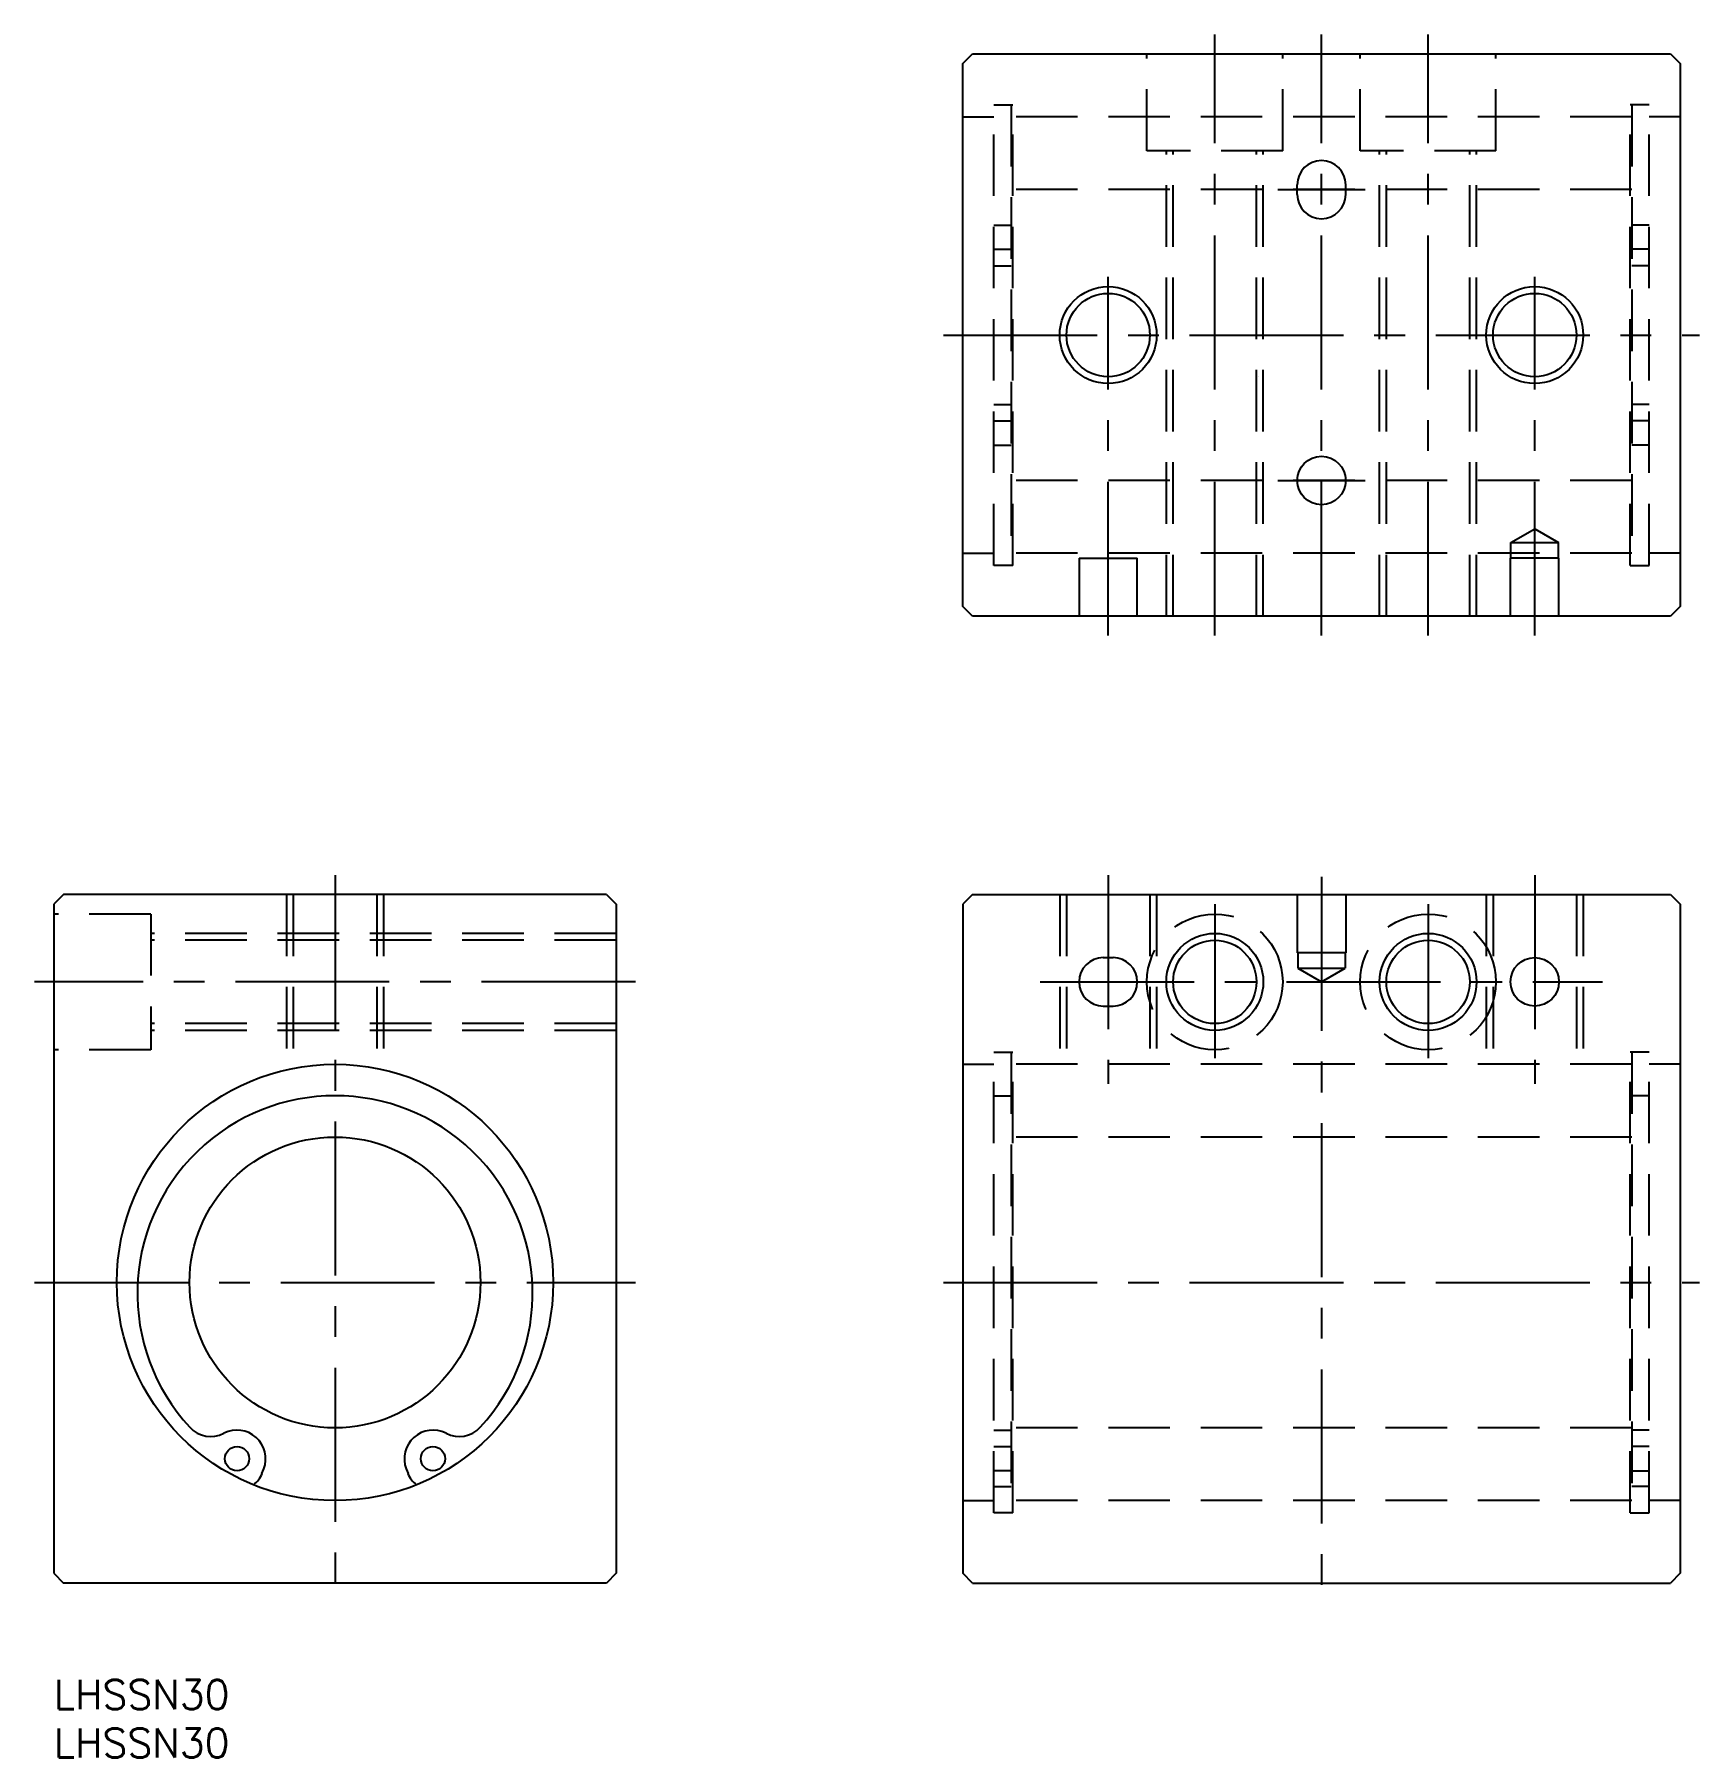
# Model space of a CAD drawing. Extents: x -2 to 170, y -8 to 170.
import ezdxf

# ---------------------------------------------------------------- set-up
doc = ezdxf.new("R2010")
doc.units = 0
doc.header["$LTSCALE"] = 0.5
for name, pattern in [('CENTER', [50.8, 31.75, -6.35, 6.35, -6.35]), ('DASHED', [19.05, 12.7, -6.35]), ('DOT', [0.5, 0.25, -0.25])]:
    doc.linetypes.add(name, pattern=pattern)
doc.layers.get('0').update_dxf_attribs({"linetype": 'CONTINUOUS'})
for name, color, linetype in [('MSM_CENTER', 1, 'CENTER'), ('MSM_CONTINUOUS', 7, 'CONTINUOUS'), ('MSM_DASHED', 4, 'DASHED'), ('MSM_NARROW', 5, 'CONTINUOUS'), ('MSM_PART_NUMBER', 7, 'CONTINUOUS')]:
    doc.layers.add(name, color=color, linetype=linetype)
doc.styles.get("Standard").update_dxf_attribs({"font": 'txt.shx', "height": 3, "bigfont": 'bigfont.shx'})

# ---------------------------------------------------------------- blocks, each defined once
blk = doc.blocks.new('*U12')
at = {"layer": 'MSM_PART_NUMBER'}
blk.add_text('LHSSN30', height=3, dxfattribs=at).set_placement((0, -3))
blk = doc.blocks.new('*U13')
at = {"layer": 'MSM_PART_NUMBER'}
blk.add_text('LHSSN30', height=3, dxfattribs=at).set_placement((0, -8))

msp = doc.modelspace()

# ---------------------------------------------------------------- linework, layer by layer
at = {"color": 12, "linetype": 'DOT'}
for p, q in [((119.79, 134.41), (119.79, 134.41)), ((124.27, 134.41), (124.27, 134.41)), ((141.79, 134.41), (141.79, 134.41)), ((33.3, 76.52), (33.3, 76.52)), ((33.3, 72.04), (33.3, 72.04))]:
    msp.add_line(p, q, dxfattribs=at)
at = {"layer": 'MSM_CENTER'}
for p, q in [((119.75, 107.71), (119.75, 169.71)), ((130.75, 107.71), (130.75, 169.71)), ((141.75, 107.71), (141.75, 169.71)), ((126.25, 153.71), (135.25, 153.71)), ((108.75, 107.71), (108.75, 144.71)), ((152.75, 107.71), (152.75, 144.71)), ((91.75, 138.71), (169.75, 138.71)), ((126.25, 123.71), (135.25, 123.71)), ((29, 83), (29, 8)), ((108.75, 83), (108.75, 61.5)), ((130.75, 82.83), (130.75, 8)), ((152.75, 83), (152.75, 61.5)), ((119.75, 80), (119.75, 64)), ((141.75, 80), (141.75, 64)), ((60, 72), (-2, 72)), ((101.75, 72), (159.75, 72)), ((-2, 41), (60, 41)), ((91.75, 41), (169.75, 41))]:
    msp.add_line(p, q, dxfattribs=at)
at = {"layer": 'MSM_CONTINUOUS'}
for p, q in [((93.75, 166.71), (94.75, 167.71)), ((94.75, 167.71), (166.75, 167.71)), ((166.75, 167.71), (167.75, 166.71)), ((93.75, 110.71), (93.75, 166.71)), ((167.75, 166.71), (167.75, 110.71)), ((128.25, 153.21), (128.25, 154.21)), ((133.25, 153.21), (133.25, 154.21)), ((94.75, 109.71), (93.75, 110.71)), ((167.75, 110.71), (166.75, 109.71)), ((166.75, 109.71), (94.75, 109.71)), ((1, 81), (0, 80)), ((0, 80), (0, 11)), ((57, 81), (1, 81)), ((57, 81), (58, 80)), ((58, 80), (58, 11)), ((94.75, 81), (93.75, 80)), ((93.75, 80), (93.75, 11)), ((94.75, 81), (166.75, 81)), ((166.75, 81), (167.75, 80)), ((167.75, 80), (167.75, 11)), ((108.25, 74.5), (109.25, 74.5)), ((108.25, 69.5), (109.25, 69.5)), ((21.47, 21.29), (21.66, 21.76)), ((36.34, 21.76), (36.53, 21.29)), ((0, 11), (1, 10)), ((58, 11), (57, 10)), ((94.75, 10), (93.75, 11)), ((167.75, 11), (166.75, 10)), ((57, 10), (1, 10)), ((94.75, 10), (166.75, 10))]:
    msp.add_line(p, q, dxfattribs=at)
for centre, radius in [((108.75, 138.71), 4.3), ((152.75, 138.71), 4.3), ((130.75, 123.71), 2.5), ((119.75, 72), 4.3), ((141.75, 72), 4.3), ((152.75, 72), 2.5), ((29, 41), 22.5), ((29, 41), 15), ((18.9, 22.82), 1.25), ((39.1, 22.82), 1.25)]:
    msp.add_circle(centre, radius, dxfattribs=at)
for centre, radius, start, end in [((130.75, 154.21), 2.5, 0, 180), ((130.75, 153.21), 2.5, 180, 0), ((108.25, 72), 2.5, 90, 270), ((109.25, 72), 2.5, 270, 90), ((29, 39.88), 20.38, 317.3049, 222.6951), ((16.19, 28.06), 2.95, 222.6951, 297.3094), ((18.9, 22.82), 2.95, 339.1033, 117.3094), ((39.1, 22.82), 2.95, 62.6906, 200.8967), ((41.81, 28.06), 2.95, 242.6906, 317.3049), ((19.14, 22.18), 2.5, 305.2253, 339.1033), ((38.86, 22.18), 2.5, 200.8967, 234.7747)]:
    msp.add_arc(centre, radius, start, end, dxfattribs=at)
at = {"layer": 'MSM_DASHED'}
for p, q in [((112.75, 157.71), (112.75, 167.71)), ((126.75, 157.71), (126.75, 167.71)), ((134.75, 157.71), (134.75, 167.71)), ((148.75, 157.71), (148.75, 167.71)), ((96.95, 114.96), (96.95, 162.46)), ((96.95, 162.46), (98.9, 162.46)), ((98.75, 162.46), (98.75, 114.96)), ((98.9, 114.96), (98.9, 162.46)), ((164.55, 162.46), (162.6, 162.46)), ((162.6, 114.96), (162.6, 162.46)), ((162.75, 162.46), (162.75, 114.96)), ((164.55, 114.96), (164.55, 162.46)), ((93.75, 161.21), (96.95, 161.21)), ((162.75, 161.21), (98.75, 161.21)), ((167.75, 161.21), (164.55, 161.21)), ((126.75, 157.71), (112.75, 157.71)), ((114.75, 109.71), (114.75, 157.71)), ((115.45, 109.71), (115.45, 157.71)), ((124.05, 109.71), (124.05, 157.71)), ((124.75, 109.71), (124.75, 157.71)), ((148.75, 157.71), (134.75, 157.71)), ((136.75, 109.71), (136.75, 157.71)), ((137.45, 109.71), (137.45, 157.71)), ((146.05, 109.71), (146.05, 157.71)), ((146.75, 109.71), (146.75, 157.71)), ((162.75, 153.71), (98.75, 153.71)), ((96.95, 150.06), (98.75, 150.06)), ((164.55, 150.06), (162.75, 150.06)), ((96.95, 147.56), (98.75, 147.56)), ((164.55, 147.56), (162.75, 147.56)), ((96.95, 145.86), (98.75, 145.86)), ((164.55, 145.86), (162.75, 145.86)), ((96.95, 131.56), (98.75, 131.56)), ((164.55, 131.56), (162.75, 131.56)), ((96.95, 129.86), (98.75, 129.86)), ((164.55, 129.86), (162.75, 129.86)), ((96.95, 127.36), (98.75, 127.36)), ((164.55, 127.36), (162.75, 127.36)), ((162.75, 123.71), (98.75, 123.71)), ((150.3, 117.3), (152.75, 118.71)), ((150.3, 115.71), (150.3, 117.3)), ((150.3, 117.3), (155.2, 117.3)), ((152.75, 118.71), (155.2, 117.3)), ((155.2, 115.71), (155.2, 117.3)), ((93.75, 116.21), (96.95, 116.21)), ((162.75, 116.21), (98.75, 116.21)), ((105.75, 115.71), (105.75, 109.71)), ((105.75, 115.71), (111.75, 115.71)), ((111.75, 109.71), (111.75, 115.71)), ((150.25, 109.71), (150.25, 115.71)), ((155.25, 115.71), (150.25, 115.71)), ((155.25, 109.71), (155.25, 115.71)), ((167.75, 116.21), (164.55, 116.21)), ((98.9, 114.96), (96.95, 114.96)), ((162.6, 114.96), (164.55, 114.96)), ((24, 81), (24, 62.94)), ((24.7, 81), (24.7, 63.09)), ((33.3, 81), (33.3, 63.09)), ((34, 81), (34, 62.94)), ((103.75, 81), (103.75, 63.5)), ((104.45, 81), (104.45, 63.5)), ((113.05, 81), (113.05, 63.5)), ((113.75, 81), (113.75, 63.5)), ((128.25, 81), (128.25, 75)), ((133.25, 81), (133.25, 75)), ((147.75, 81), (147.75, 63.5)), ((148.45, 81), (148.45, 63.5)), ((157.05, 81), (157.05, 63.5)), ((157.75, 81), (157.75, 63.5)), ((10, 79), (0, 79)), ((10, 79), (10, 65)), ((58, 77), (10, 77)), ((58, 76.3), (10, 76.3)), ((133.25, 75), (128.25, 75)), ((128.3, 75), (128.3, 73.41)), ((133.2, 75), (133.2, 73.41)), ((128.3, 73.41), (130.75, 72)), ((128.3, 73.41), (133.2, 73.41)), ((130.75, 72), (133.2, 73.41)), ((58, 67.7), (10, 67.7)), ((58, 67), (10, 67)), ((10, 65), (0, 65)), ((96.95, 17.25), (96.95, 64.75)), ((96.95, 64.75), (98.9, 64.75)), ((98.75, 64.75), (98.75, 18.5)), ((98.9, 17.25), (98.9, 64.75)), ((162.6, 17.25), (162.6, 64.75)), ((164.55, 64.75), (162.6, 64.75)), ((162.75, 64.75), (162.75, 18.5)), ((164.55, 17.25), (164.55, 64.75)), ((93.75, 63.5), (96.95, 63.5)), ((162.75, 63.5), (98.75, 63.5)), ((167.75, 63.5), (164.55, 63.5)), ((96.95, 60.25), (98.75, 60.25)), ((164.55, 60.25), (162.75, 60.25)), ((162.75, 56), (98.75, 56)), ((96.95, 25.77), (98.75, 25.77)), ((162.75, 26), (98.75, 26)), ((164.55, 25.77), (162.75, 25.77)), ((96.95, 24.07), (98.75, 24.07)), ((164.55, 24.07), (162.75, 24.07)), ((98.75, 21.57), (96.95, 21.57)), ((162.75, 21.57), (164.55, 21.57)), ((96.95, 19.96), (98.75, 19.96)), ((164.55, 19.96), (162.75, 19.96)), ((93.75, 18.5), (96.95, 18.5)), ((162.75, 18.5), (98.75, 18.5)), ((167.75, 18.5), (164.55, 18.5)), ((98.9, 17.25), (96.95, 17.25)), ((162.6, 17.25), (164.55, 17.25))]:
    msp.add_line(p, q, dxfattribs=at)
for centre in [(119.75, 72), (141.75, 72)]:
    msp.add_circle(centre, 7, dxfattribs=at)
at = {"layer": 'MSM_NARROW'}
for centre in [(108.75, 138.71), (152.75, 138.71), (119.75, 72), (141.75, 72)]:
    msp.add_circle(centre, 5, dxfattribs=at)

# ---------------------------------------------------------------- block references
at = {"layer": 'MSM_CONTINUOUS'}
for name in ['*U12', '*U13']:
    msp.add_blockref(name, (0, 0), dxfattribs=at)

doc.saveas('drawing.dxf')
